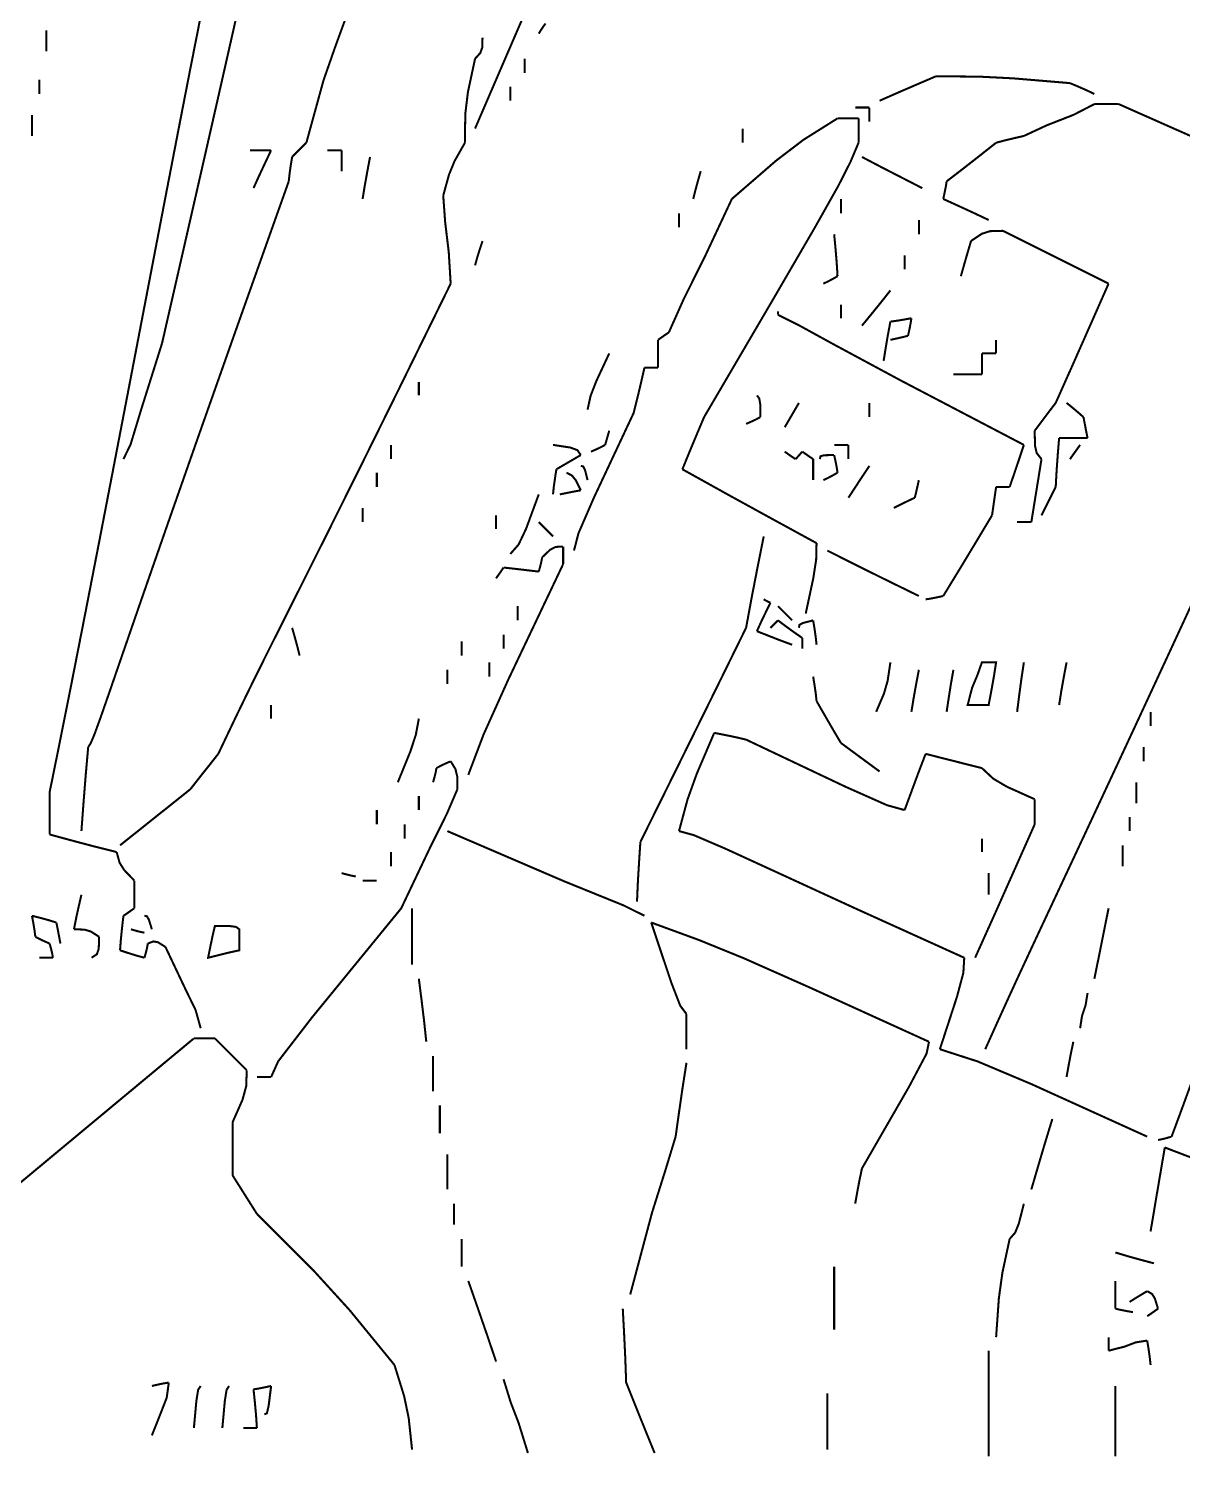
# Model space of a CAD drawing. Extents: x -4.4 to 4.3, y -6 to 6.
# Drawn here: x -0.726 to 0.978, y -6.017 to -3.908 of the extents above; entities that cross this region are included whole.
import ezdxf

# ---------------------------------------------------------------- set-up
doc = ezdxf.new("R2010")
doc.units = 0
doc.header["$LTSCALE"] = 0.000394
doc.layers.add('CENTERLINE', color=7, linetype='CONTINUOUS')

msp = doc.modelspace()

# ---------------------------------------------------------------- linework, layer by layer
at = {"layer": 'CENTERLINE', "color": 7, "linetype": 'CONTINUOUS', "const_width": 0.003}
for points in [[(-0.0665, -4.0555), (-0.029585, -3.969783), (0.007436, -3.884048), (0.044544, -3.798278), (0.081722, -3.712456), (0.118952, -3.626564), (0.156217, -3.540585), (0.1935, -3.4545)], [(-0.6945, -5.0355), (-0.678079, -4.954545), (-0.660164, -4.864486), (-0.641089, -4.767282), (-0.621188, -4.664891), (-0.600794, -4.559271), (-0.580242, -4.452381), (-0.559866, -4.346179), (-0.54, -4.242625), (-0.520978, -4.143676), (-0.503133, -4.051291), (-0.4868, -3.967428), (-0.472313, -3.894047), (-0.460005, -3.833105), (-0.450211, -3.786561), (-0.443265, -3.756373), (-0.4395, -3.7445)], [(-0.4035, -3.8225), (-0.424079, -3.914005), (-0.444796, -4.005537), (-0.465625, -4.097125), (-0.486537, -4.188796), (-0.507505, -4.280579), (-0.5285, -4.3725)], [(-0.3155, -4.0765), (-0.290278, -3.984685), (-0.273056, -3.935315), (-0.2585, -3.8955)], [(0.0275, -3.9155), (0.030537, -3.9105), (0.033796, -3.9055), (0.0375, -3.9005)], [(-0.6995, -3.9415), (-0.6995, -3.931463), (-0.6995, -3.921204), (-0.6995, -3.9105)], [(-0.0665, -3.9525), (-0.058759, -3.944019), (-0.055907, -3.935981), (-0.0555, -3.9215)], [(-0.0815, -4.0765), (-0.080944, -4.033907), (-0.077056, -4.001759), (-0.0665, -3.9525)], [(0.0065, -3.9735), (0.0065, -3.9665), (0.0065, -3.9595), (0.0065, -3.9525)], [(-0.7095, -4.0045), (-0.7095, -3.9975), (-0.7095, -3.9905), (-0.7095, -3.9835)], [(0.5305, -4.0145), (0.557796, -4.0025), (0.585537, -3.9905), (0.6135, -3.9785)], [(0.6135, -3.9785), (0.676167, -3.97887), (0.7275, -3.981463), (0.8115, -3.9885)], [(-0.0145, -4.0145), (-0.0145, -4.0075), (-0.0145, -4.0005), (-0.0145, -3.9935)], [(0.8115, -3.9885), (0.8235, -3.993537), (0.8355, -3.998796), (0.8475, -4.0045)], [(0.5155, -4.0245), (0.5085, -4.0245), (0.5015, -4.0245), (0.4945, -4.0245)], [(0.5155, -4.0455), (0.5155, -4.0385), (0.5155, -4.0315), (0.5155, -4.0245)], [(0.8475, -4.0195), (0.816981, -4.035241), (0.777352, -4.050759), (0.7435, -4.0665)], [(0.8835, -4.0195), (0.8715, -4.0195), (0.8595, -4.0195), (0.8475, -4.0195)], [(1.2475, -4.1805), (1.156734, -4.140578), (1.065875, -4.100375), (0.974828, -4.059984), (0.8835, -4.0195)], [(-0.7205, -4.0665), (-0.7205, -4.056463), (-0.7205, -4.046204), (-0.7205, -4.0355)], [(0.4685, -4.0405), (0.418056, -4.072241), (0.377611, -4.103093), (0.3125, -4.1595)], [(0.4995, -4.0405), (0.489463, -4.0405), (0.479204, -4.0405), (0.4685, -4.0405)], [(0.4995, -4.0765), (0.4995, -4.0645), (0.4995, -4.0525), (0.4995, -4.0405)], [(0.3285, -4.0765), (0.3285, -4.0695), (0.3285, -4.0625), (0.3285, -4.0555)], [(0.7435, -4.0665), (0.730204, -4.069537), (0.716463, -4.072796), (0.7025, -4.0765)], [(-0.3675, -4.0875), (-0.377537, -4.0875), (-0.387796, -4.0875), (-0.3985, -4.0875)], [(-0.3935, -4.1435), (-0.385204, -4.125204), (-0.376463, -4.106463), (-0.3675, -4.0875)], [(-0.3365, -4.0975), (-0.3295, -4.0905), (-0.3225, -4.0835), (-0.3155, -4.0765)], [(-0.2635, -4.0875), (-0.2705, -4.0875), (-0.2775, -4.0875), (-0.2845, -4.0875)], [(-0.2635, -4.1185), (-0.2635, -4.108463), (-0.2635, -4.098204), (-0.2635, -4.0875)], [(-0.1135, -4.1545), (-0.104981, -4.123611), (-0.096685, -4.103389), (-0.0815, -4.0765)], [(0.2715, -4.4815), (0.372684, -4.30882), (0.435132, -4.20142), (0.469788, -4.13986), (0.487596, -4.1047), (0.4995, -4.0765)], [(0.7025, -4.0765), (0.678463, -4.0955), (0.654204, -4.1145), (0.6295, -4.1335)], [(-0.3415, -4.1335), (-0.340204, -4.1215), (-0.338463, -4.1095), (-0.3365, -4.0975)], [(-0.2325, -4.1595), (-0.229204, -4.139204), (-0.225463, -4.118463), (-0.2215, -4.0975)], [(0.5935, -4.1435), (0.564204, -4.128463), (0.534463, -4.113204), (0.5045, -4.0975)], [(-0.6375, -4.9685), (-0.633829, -4.962886), (-0.628412, -4.950108), (-0.619743, -4.926362), (-0.606316, -4.887844), (-0.586625, -4.83075), (-0.559164, -4.751276), (-0.522427, -4.645618), (-0.474908, -4.509972), (-0.415101, -4.340534), (-0.3415, -4.1335)], [(0.2555, -4.1595), (0.258796, -4.146204), (0.262537, -4.132463), (0.2665, -4.1185)], [(0.6295, -4.1335), (0.628204, -4.141796), (0.626463, -4.150537), (0.6245, -4.1595)], [(-0.1025, -4.2845), (-0.105352, -4.237907), (-0.110648, -4.193759), (-0.1135, -4.1545)], [(0.3125, -4.1595), (0.2735, -4.242796), (0.241167, -4.30787), (0.2195, -4.3565)], [(0.4735, -4.1805), (0.4735, -4.1735), (0.4735, -4.1665), (0.4735, -4.1595)], [(0.6245, -4.1595), (0.646537, -4.169537), (0.668796, -4.179796), (0.6915, -4.1905)], [(0.2345, -4.2015), (0.2345, -4.1945), (0.2345, -4.1875), (0.2345, -4.1805)], [(0.5885, -4.2115), (0.5885, -4.2045), (0.5885, -4.1975), (0.5885, -4.1905)], [(0.4685, -4.2735), (0.467204, -4.253204), (0.465463, -4.232463), (0.4635, -4.2115)], [(0.7125, -4.2065), (0.693426, -4.207056), (0.681241, -4.210944), (0.6655, -4.2215)], [(0.8685, -4.2845), (0.8165, -4.2585), (0.7645, -4.2325), (0.7125, -4.2065)], [(-0.0665, -4.2575), (-0.063204, -4.2455), (-0.059463, -4.2335), (-0.0555, -4.2215)], [(0.6655, -4.2215), (0.6605, -4.238537), (0.6555, -4.255796), (0.6505, -4.2735)], [(0.5675, -4.2635), (0.5675, -4.2565), (0.5675, -4.2495), (0.5675, -4.2425)], [(0.4475, -4.2845), (0.4545, -4.281204), (0.4615, -4.277463), (0.4685, -4.2735)], [(0.6865, -5.4145), (0.703283, -5.377126), (0.719003, -5.34252), (0.734516, -5.308756), (0.75068, -5.27391), (0.768352, -5.236056), (0.788388, -5.193268), (0.811645, -5.143622), (0.838981, -5.085192), (0.871252, -5.016052), (0.909315, -4.934278), (0.954027, -4.837944), (1.006244, -4.725124), (1.066824, -4.593894), (1.136624, -4.442328), (1.2165, -4.2685)], [(-0.4455, -4.9785), (-0.420075, -4.925071), (-0.397431, -4.878473), (-0.375019, -4.833241), (-0.350285, -4.78391), (-0.320678, -4.725016), (-0.283648, -4.651093), (-0.236643, -4.556676), (-0.17711, -4.4363), (-0.1025, -4.2845)], [(0.5045, -4.3465), (0.5185, -4.329463), (0.5325, -4.312204), (0.5465, -4.2945)], [(0.7905, -4.4605), (0.8165, -4.402204), (0.8425, -4.343463), (0.8685, -4.2845)], [(0.4735, -4.3355), (0.4735, -4.329204), (0.4735, -4.322463), (0.4735, -4.3155)], [(0.3805, -4.3305), (0.3805, -4.329204), (0.3805, -4.327463), (0.3805, -4.3255)], [(0.7435, -4.5225), (0.562047, -4.427531), (0.462625, -4.374), (0.412891, -4.346719), (0.3805, -4.3305)], [(0.5365, -4.3985), (0.539537, -4.379463), (0.542796, -4.360204), (0.5465, -4.3405)], [(0.5465, -4.3405), (0.556537, -4.339204), (0.566796, -4.337463), (0.5775, -4.3355)], [(0.5775, -4.3355), (0.576204, -4.343796), (0.574463, -4.352537), (0.5725, -4.3615)], [(0.2195, -4.3565), (0.214463, -4.359796), (0.209204, -4.363537), (0.2035, -4.3675)], [(0.5725, -4.3615), (0.564204, -4.3635), (0.555463, -4.3655), (0.5465, -4.3675)], [(-0.5285, -4.3725), (-0.559056, -4.4695), (-0.574944, -4.521833), (-0.5855, -4.5435)], [(0.0995, -4.4705), (0.104019, -4.450093), (0.112315, -4.428574), (0.1315, -4.3875)], [(0.2035, -4.3675), (0.2035, -4.380796), (0.2035, -4.394537), (0.2035, -4.4085)], [(0.6815, -4.4185), (0.6815, -4.408463), (0.6815, -4.398204), (0.6815, -4.3875)], [(0.6815, -4.3875), (0.6885, -4.3875), (0.6955, -4.3875), (0.7025, -4.3875)], [(0.7025, -4.3875), (0.7025, -4.381204), (0.7025, -4.374463), (0.7025, -4.3675)], [(0.1835, -4.4085), (0.178463, -4.430537), (0.173204, -4.452796), (0.1675, -4.4755)], [(0.2035, -4.4085), (0.197204, -4.4085), (0.190463, -4.4085), (0.1835, -4.4085)], [(-0.1495, -4.4495), (-0.1495, -4.443204), (-0.1495, -4.436463), (-0.1495, -4.4295)], [(0.6395, -4.4185), (0.6535, -4.4185), (0.6675, -4.4185), (0.6815, -4.4185)], [(0.3545, -4.4815), (0.354315, -4.462315), (0.353019, -4.454019), (0.3495, -4.4495)], [(0.3905, -4.4965), (0.3975, -4.4845), (0.4045, -4.4725), (0.4115, -4.4605)], [(0.5155, -4.4815), (0.5155, -4.4745), (0.5155, -4.4675), (0.5155, -4.4605)], [(0.7595, -4.5015), (0.769537, -4.488204), (0.779796, -4.474463), (0.7905, -4.4605)], [(0.8315, -4.4815), (0.823463, -4.4745), (0.815204, -4.4675), (0.8065, -4.4605)], [(0.1675, -4.4755), (0.108907, -4.600352), (0.086093, -4.652981), (0.0795, -4.6785)], [(0.2395, -4.5585), (0.249796, -4.533204), (0.260537, -4.507463), (0.2715, -4.4815)], [(0.3335, -4.4915), (0.3405, -4.488463), (0.3475, -4.485204), (0.3545, -4.4815)], [(0.8375, -4.5125), (0.8355, -4.502463), (0.8335, -4.492204), (0.8315, -4.4815)], [(0.1255, -4.5225), (0.1275, -4.5155), (0.1295, -4.5085), (0.1315, -4.5015)], [(0.7695, -4.5435), (0.762463, -4.534611), (0.75987, -4.523722), (0.7595, -4.5015)], [(0.7905, -4.5845), (0.791796, -4.5605), (0.793537, -4.5365), (0.7955, -4.5125)], [(0.7955, -4.5125), (0.8095, -4.5125), (0.8235, -4.5125), (0.8375, -4.5125)], [(-0.1905, -4.5435), (-0.1905, -4.5365), (-0.1905, -4.5295), (-0.1905, -4.5225)], [(0.0895, -4.5375), (0.084648, -4.530278), (0.074019, -4.526389), (0.0485, -4.5225)], [(0.1045, -4.5325), (0.1115, -4.529463), (0.1185, -4.526204), (0.1255, -4.5225)], [(0.4065, -4.5435), (0.401463, -4.540204), (0.396204, -4.536463), (0.3905, -4.5325)], [(0.4165, -4.5325), (0.413463, -4.535796), (0.410204, -4.539537), (0.4065, -4.5435)], [(0.4325, -4.5435), (0.427463, -4.540204), (0.422204, -4.536463), (0.4165, -4.5325)], [(0.4845, -4.5225), (0.4775, -4.5225), (0.4705, -4.5225), (0.4635, -4.5225)], [(0.4845, -4.5435), (0.4845, -4.5365), (0.4845, -4.5295), (0.4845, -4.5225)], [(0.7225, -4.5845), (0.7295, -4.564204), (0.7365, -4.543463), (0.7435, -4.5225)], [(0.8115, -4.5435), (0.8165, -4.5365), (0.8215, -4.5295), (0.8265, -4.5225)], [(0.0535, -4.5585), (0.0655, -4.5515), (0.0775, -4.5445), (0.0895, -4.5375)], [(0.0995, -4.5745), (0.095796, -4.559722), (0.093204, -4.554278), (0.0895, -4.5535)], [(0.4325, -4.5745), (0.4325, -4.564463), (0.4325, -4.554204), (0.4325, -4.5435)], [(0.4635, -4.5375), (0.448722, -4.537722), (0.443278, -4.539278), (0.4425, -4.5435)], [(0.4685, -4.5635), (0.467204, -4.555204), (0.465463, -4.546463), (0.4635, -4.5375)], [(0.4845, -4.6005), (0.494537, -4.585204), (0.504796, -4.569463), (0.5155, -4.5535)], [(0.7545, -4.6365), (0.7595, -4.6055), (0.7645, -4.5745), (0.7695, -4.5435)], [(-0.2115, -4.5845), (-0.2115, -4.5775), (-0.2115, -4.5705), (-0.2115, -4.5635)], [(0.0485, -4.5955), (0.049796, -4.583463), (0.051537, -4.571204), (0.0535, -4.5585)], [(0.0895, -4.5895), (0.082056, -4.574537), (0.076611, -4.567796), (0.0685, -4.5635)], [(0.4375, -4.6675), (0.3715, -4.631463), (0.3055, -4.595204), (0.2395, -4.5585)], [(0.4475, -4.5745), (0.4545, -4.571204), (0.4615, -4.567463), (0.4685, -4.5635)], [(0.5825, -4.6005), (0.5845, -4.592204), (0.5865, -4.583463), (0.5885, -4.5745)], [(-0.0145, -4.6835), (-0.002278, -4.669574), (0.008611, -4.646759), (0.0275, -4.5955)], [(0.0585, -4.5955), (0.068537, -4.5935), (0.078796, -4.5915), (0.0895, -4.5895)], [(0.6965, -4.6265), (0.6985, -4.6125), (0.7005, -4.5985), (0.7025, -4.5845)], [(0.7025, -4.5845), (0.708796, -4.5845), (0.715537, -4.5845), (0.7225, -4.5845)], [(0.7695, -4.6265), (0.7765, -4.6125), (0.7835, -4.5985), (0.7905, -4.5845)], [(-0.2325, -4.6365), (-0.2325, -4.6295), (-0.2325, -4.6225), (-0.2325, -4.6155)], [(0.5515, -4.6155), (0.561537, -4.6105), (0.571796, -4.6055), (0.5825, -4.6005)], [(-0.0355, -4.6465), (-0.0355, -4.640204), (-0.0355, -4.633463), (-0.0355, -4.6265)], [(0.0485, -4.6575), (0.0415, -4.6505), (0.0345, -4.6435), (0.0275, -4.6365)], [(0.6245, -4.7455), (0.6485, -4.706204), (0.6725, -4.666463), (0.6965, -4.6265)], [(0.7335, -4.6365), (0.7405, -4.6365), (0.7475, -4.6365), (0.7545, -4.6365)], [(0.3335, -4.7925), (0.341796, -4.7475), (0.350537, -4.7025), (0.3595, -4.6575)], [(0.0635, -4.6725), (0.052352, -4.673093), (0.044315, -4.677241), (0.0325, -4.6885)], [(0.0635, -4.6985), (0.0635, -4.690204), (0.0635, -4.681463), (0.0635, -4.6725)], [(0.4215, -4.7715), (0.432759, -4.718981), (0.436907, -4.692019), (0.4375, -4.6675)], [(0.5885, -4.7455), (0.5435, -4.723463), (0.4985, -4.701204), (0.4535, -4.6785)], [(-0.0765, -5.0095), (-0.053981, -4.949981), (-0.017685, -4.869352), (0.0635, -4.6985)], [(-0.0245, -4.7035), (-0.027796, -4.708537), (-0.031537, -4.713796), (-0.0355, -4.7195)], [(0.0275, -4.7095), (0.010463, -4.7075), (-0.006796, -4.7055), (-0.0245, -4.7035)], [(0.0325, -4.6885), (0.031204, -4.6955), (0.029463, -4.7025), (0.0275, -4.7095)], [(0.5985, -4.7505), (0.606796, -4.749204), (0.615537, -4.747463), (0.6245, -4.7455)], [(-0.0035, -4.7815), (-0.0035, -4.7745), (-0.0035, -4.7675), (-0.0035, -4.7605)], [(0.3495, -4.7975), (0.355796, -4.7835), (0.362537, -4.7695), (0.3695, -4.7555)], [(0.3695, -4.7555), (0.366463, -4.754204), (0.363204, -4.752463), (0.3595, -4.7505)], [(0.4015, -4.7815), (0.3945, -4.7745), (0.3875, -4.7675), (0.3805, -4.7605)], [(0.3805, -4.7815), (0.377204, -4.784796), (0.373463, -4.788537), (0.3695, -4.7925)], [(0.4165, -4.8075), (0.4045, -4.799204), (0.3925, -4.790463), (0.3805, -4.7815)], [(0.4325, -4.7815), (0.417722, -4.785241), (0.412278, -4.788093), (0.4115, -4.7925)], [(0.4375, -4.8175), (0.436204, -4.8055), (0.434463, -4.7935), (0.4325, -4.7815)], [(-0.3255, -4.8335), (-0.328796, -4.820204), (-0.332537, -4.806463), (-0.3365, -4.7925)], [(-0.0245, -4.8235), (-0.0245, -4.8165), (-0.0245, -4.8095), (-0.0245, -4.8025)], [(0.1775, -5.1085), (0.2295, -5.003463), (0.2815, -4.898204), (0.3335, -4.7925)], [(0.4015, -4.8175), (0.384463, -4.811204), (0.367204, -4.804463), (0.3495, -4.7975)], [(0.4165, -4.8235), (0.4165, -4.818463), (0.4165, -4.813204), (0.4165, -4.8075)], [(-0.0865, -4.8335), (-0.0865, -4.8265), (-0.0865, -4.8195), (-0.0865, -4.8125)], [(-0.0455, -4.8645), (-0.0455, -4.8575), (-0.0455, -4.8505), (-0.0455, -4.8435)], [(0.5255, -4.9165), (0.536944, -4.889796), (0.542389, -4.87087), (0.5465, -4.8435)], [(0.6605, -4.9065), (0.667056, -4.881056), (0.674944, -4.862278), (0.6815, -4.8435), (0.6885, -4.8435), (0.6955, -4.8435), (0.7025, -4.8435), (0.699204, -4.8645), (0.695463, -4.8855), (0.6915, -4.9065), (0.681463, -4.9065), (0.671204, -4.9065), (0.6605, -4.9065)], [(0.7335, -4.9165), (0.736537, -4.892463), (0.739796, -4.868204), (0.7435, -4.8435)], [(0.7955, -4.9065), (0.798796, -4.8855), (0.802537, -4.8645), (0.8065, -4.8435)], [(-0.1075, -4.8755), (-0.1075, -4.8685), (-0.1075, -4.8615), (-0.1075, -4.8545)], [(0.4375, -4.9005), (0.436204, -4.8885), (0.434463, -4.8765), (0.4325, -4.8645)], [(0.5775, -4.9165), (0.580796, -4.896204), (0.584537, -4.875463), (0.5885, -4.8545)], [(0.6295, -4.9165), (0.632537, -4.896204), (0.635796, -4.875463), (0.6395, -4.8545)], [(-0.3675, -4.9265), (-0.3675, -4.920204), (-0.3675, -4.913463), (-0.3675, -4.9065)], [(0.4735, -4.9625), (0.4615, -4.942204), (0.4495, -4.921463), (0.4375, -4.9005)], [(-0.1805, -5.0205), (-0.162019, -4.975019), (-0.153981, -4.950648), (-0.1495, -4.9265)], [(0.9305, -4.9375), (0.9305, -4.9305), (0.9305, -4.9235), (0.9305, -4.9165)], [(0.2345, -5.0925), (0.247093, -5.045796), (0.260574, -5.008204), (0.2865, -4.9475)], [(0.2865, -4.9475), (0.301796, -4.950537), (0.317537, -4.953796), (0.3335, -4.9575)], [(0.3335, -4.9575), (0.480833, -5.027352), (0.5415, -5.054315), (0.5675, -5.0615)], [(-0.6475, -5.0925), (-0.644463, -5.051463), (-0.641204, -5.010204), (-0.6375, -4.9685)], [(-0.4865, -5.0305), (-0.473204, -5.013463), (-0.459463, -4.996204), (-0.4455, -4.9785)], [(0.5305, -5.0045), (0.5115, -4.9905), (0.4925, -4.9765), (0.4735, -4.9625)], [(0.5675, -5.0615), (0.577537, -5.034204), (0.587796, -5.006463), (0.5985, -4.9785)], [(0.5985, -4.9785), (0.625796, -4.9855), (0.653537, -4.9925), (0.6815, -4.9995)], [(0.9205, -4.9895), (0.9205, -4.9825), (0.9205, -4.9755), (0.9205, -4.9685)], [(-0.1235, -4.9995), (-0.124796, -5.0065), (-0.126537, -5.0135), (-0.1285, -5.0205)], [(-0.1025, -4.9895), (-0.1095, -4.992537), (-0.1165, -4.995796), (-0.1235, -4.9995)], [(-0.0925, -5.0305), (-0.09287, -5.011648), (-0.095463, -5.001019), (-0.1025, -4.9895)], [(0.6815, -4.9995), (0.698389, -5.015204), (0.718611, -5.02713), (0.7595, -5.0455)], [(0.9095, -5.0515), (0.9095, -5.041463), (0.9095, -5.031204), (0.9095, -5.0205)], [(-0.6945, -5.0975), (-0.6945, -5.077204), (-0.6945, -5.056463), (-0.6945, -5.0355)], [(-0.5905, -5.1135), (-0.556204, -5.086204), (-0.521463, -5.058463), (-0.4865, -5.0305)], [(-0.1755, -5.2065), (-0.131981, -5.11487), (-0.108019, -5.066796), (-0.0925, -5.0305)], [(-0.1495, -5.0615), (-0.1495, -5.0545), (-0.1495, -5.0475), (-0.1495, -5.0405)], [(-0.2115, -5.0825), (-0.2115, -5.0755), (-0.2115, -5.0685), (-0.2115, -5.0615)], [(0.7595, -5.0455), (0.7595, -5.057537), (0.7595, -5.069796), (0.7595, -5.0825)], [(-0.1705, -5.1035), (-0.1705, -5.0965), (-0.1705, -5.0895), (-0.1705, -5.0825)], [(0.7595, -5.0825), (0.730463, -5.147796), (0.701204, -5.213537), (0.6715, -5.2795)], [(0.8995, -5.0925), (0.8995, -5.0855), (0.8995, -5.0785), (0.8995, -5.0715)], [(-0.5955, -5.1235), (-0.6285, -5.115204), (-0.6615, -5.106463), (-0.6945, -5.0975)], [(0.1835, -5.2175), (0.152722, -5.202204), (0.064611, -5.166463), (-0.1075, -5.0925)], [(0.6555, -5.2795), (0.493924, -5.206292), (0.378572, -5.153196), (0.301908, -5.118004), (0.256396, -5.098508), (0.2345, -5.0925)], [(0.6815, -5.1235), (0.6815, -5.117204), (0.6815, -5.110463), (0.6815, -5.1035)], [(-0.5695, -5.1655), (-0.584463, -5.149944), (-0.591204, -5.139056), (-0.5955, -5.1235)], [(-0.1905, -5.1445), (-0.1905, -5.1375), (-0.1905, -5.1305), (-0.1905, -5.1235)], [(0.1725, -5.1965), (0.173796, -5.167463), (0.175537, -5.138204), (0.1775, -5.1085)], [(0.8895, -5.1445), (0.8895, -5.134463), (0.8895, -5.124204), (0.8895, -5.1135)], [(-0.5695, -5.2065), (-0.5695, -5.193204), (-0.5695, -5.179463), (-0.5695, -5.1655)], [(-0.2425, -5.1595), (-0.2495, -5.158204), (-0.2565, -5.156463), (-0.2635, -5.1545)], [(-0.2325, -5.1655), (-0.2255, -5.1655), (-0.2185, -5.1655), (-0.2115, -5.1655)], [(0.6915, -5.1865), (0.6915, -5.176204), (0.6915, -5.165463), (0.6915, -5.1545)], [(-0.6585, -5.2375), (-0.655204, -5.2205), (-0.651463, -5.2035), (-0.6475, -5.1865)], [(-0.5855, -5.2175), (-0.580463, -5.214204), (-0.575204, -5.210463), (-0.5695, -5.2065)], [(-0.3675, -5.4555), (-0.357056, -5.432278), (-0.307278, -5.367722), (-0.1755, -5.2065)], [(-0.1595, -5.2895), (-0.1595, -5.262204), (-0.1595, -5.234463), (-0.1595, -5.2065)], [(0.8475, -5.3105), (0.8545, -5.276204), (0.8615, -5.241463), (0.8685, -5.2065)], [(-0.7155, -5.2485), (-0.716796, -5.238463), (-0.718537, -5.228204), (-0.7205, -5.2175)], [(-0.7205, -5.2175), (-0.7085, -5.220537), (-0.6965, -5.223796), (-0.6845, -5.2275)], [(-0.6845, -5.2275), (-0.6825, -5.237537), (-0.6805, -5.247796), (-0.6785, -5.2585)], [(-0.5905, -5.2685), (-0.589204, -5.2515), (-0.587463, -5.2345), (-0.5855, -5.2175)], [(-0.5435, -5.2375), (-0.547907, -5.223426), (-0.550759, -5.218241), (-0.5545, -5.2175)], [(0.6035, -5.4035), (0.430594, -5.324813), (0.33025, -5.28025), (0.264031, -5.253312), (0.1935, -5.2275)], [(0.1935, -5.2275), (0.222759, -5.315167), (0.236241, -5.350167), (0.2455, -5.3625)], [(-0.6945, -5.2585), (-0.7015, -5.255463), (-0.7085, -5.252204), (-0.7155, -5.2485)], [(-0.6215, -5.2485), (-0.633537, -5.240759), (-0.64313, -5.237907), (-0.6585, -5.2375)], [(-0.6325, -5.2795), (-0.624759, -5.274352), (-0.621907, -5.266315), (-0.6215, -5.2485)], [(-0.5545, -5.2425), (-0.560796, -5.241204), (-0.567537, -5.239463), (-0.5745, -5.2375)], [(-0.4605, -5.2795), (-0.457463, -5.264204), (-0.454204, -5.248463), (-0.4505, -5.2325), (-0.4285, -5.232685), (-0.419167, -5.233981), (-0.4145, -5.2375), (-0.4145, -5.247537), (-0.4145, -5.257796), (-0.4145, -5.2685), (-0.429537, -5.271796), (-0.444796, -5.275537), (-0.4605, -5.2795)], [(-0.6895, -5.2795), (-0.690796, -5.2725), (-0.692537, -5.2655), (-0.6945, -5.2585)], [(-0.5545, -5.2795), (-0.5665, -5.276204), (-0.5785, -5.272463), (-0.5905, -5.2685)], [(-0.5495, -5.2585), (-0.550796, -5.2655), (-0.552537, -5.2725), (-0.5545, -5.2795)], [(-0.5235, -5.2635), (-0.534463, -5.256648), (-0.541204, -5.255352), (-0.5495, -5.2585)], [(-0.4715, -5.3835), (-0.478981, -5.356611), (-0.494685, -5.324389), (-0.5235, -5.2635)], [(-0.7095, -5.2795), (-0.703204, -5.2795), (-0.696463, -5.2795), (-0.6895, -5.2795)], [(0.6195, -5.4145), (0.644833, -5.336833), (0.654167, -5.301833), (0.6555, -5.2795)], [(-0.1385, -5.4035), (-0.141796, -5.3725), (-0.145537, -5.3415), (-0.1495, -5.3105)], [(0.8265, -5.3835), (0.829352, -5.36513), (0.834648, -5.349204), (0.8375, -5.3315)], [(0.2455, -5.3625), (0.2455, -5.379537), (0.2455, -5.396796), (0.2455, -5.4145)], [(-0.4815, -5.3985), (-0.556012, -5.460412), (-0.630716, -5.522516), (-0.705564, -5.584764), (-0.780508, -5.647108), (-0.8555, -5.7095)], [(-0.4505, -5.3985), (-0.460537, -5.3985), (-0.470796, -5.3985), (-0.4815, -5.3985)], [(-0.4035, -5.4455), (-0.418796, -5.430204), (-0.434537, -5.414463), (-0.4505, -5.3985)], [(0.5045, -5.5905), (0.574167, -5.469574), (0.599833, -5.421093), (0.6035, -5.4035)], [(0.9255, -5.5435), (0.754833, -5.466056), (0.6755, -5.432611), (0.6195, -5.4145)], [(0.8065, -5.4555), (0.809537, -5.438463), (0.812796, -5.421204), (0.8165, -5.4035)], [(-0.1285, -5.4765), (-0.1285, -5.459463), (-0.1285, -5.442204), (-0.1285, -5.4245)], [(0.2295, -5.5435), (0.234537, -5.507463), (0.239796, -5.471204), (0.2455, -5.4345)], [(-0.4245, -5.5225), (-0.409722, -5.488981), (-0.404278, -5.469019), (-0.4035, -5.4455)], [(-0.3885, -5.4555), (-0.3815, -5.4555), (-0.3745, -5.4555), (-0.3675, -5.4555)], [(0.9615, -5.5435), (0.9735, -5.511204), (0.9855, -5.478463), (0.9975, -5.4455)], [(-0.1185, -5.5385), (-0.1185, -5.525204), (-0.1185, -5.511463), (-0.1185, -5.4975)], [(-0.4245, -5.6005), (-0.4245, -5.5745), (-0.4245, -5.5485), (-0.4245, -5.5225)], [(0.7545, -5.6215), (0.764537, -5.587204), (0.774796, -5.552463), (0.7855, -5.5175)], [(0.1625, -5.7765), (0.194759, -5.655426), (0.214574, -5.592574), (0.2295, -5.5435)], [(0.9415, -5.5485), (0.947796, -5.547204), (0.954537, -5.545463), (0.9615, -5.5435)], [(0.9515, -5.5595), (0.9445, -5.600537), (0.9375, -5.641796), (0.9305, -5.6835)], [(1.1385, -5.6315), (1.076463, -5.6075), (1.014204, -5.5835), (0.9515, -5.5595)], [(-0.1075, -5.6215), (-0.1075, -5.604463), (-0.1075, -5.587204), (-0.1075, -5.5695)], [(-0.3885, -5.6575), (-0.4005, -5.6385), (-0.4125, -5.6195), (-0.4245, -5.6005)], [(0.4945, -5.6425), (0.497537, -5.625463), (0.500796, -5.608204), (0.5045, -5.5905)], [(-0.0975, -5.6735), (-0.0975, -5.663463), (-0.0975, -5.653204), (-0.0975, -5.6425)], [(0.7225, -5.6945), (0.730611, -5.685241), (0.736056, -5.671759), (0.7435, -5.6425)], [(-0.1855, -5.8805), (-0.251685, -5.799574), (-0.304315, -5.741759), (-0.3885, -5.6575)], [(-0.0865, -5.7355), (-0.0865, -5.722204), (-0.0865, -5.708463), (-0.0865, -5.6945)], [(0.7025, -5.8395), (0.706574, -5.78213), (0.711759, -5.744537), (0.7225, -5.6945)], [(0.9355, -5.7305), (0.9165, -5.725463), (0.8975, -5.720204), (0.8785, -5.7145)], [(0.4635, -5.8285), (0.4635, -5.7975), (0.4635, -5.7665), (0.4635, -5.7355)], [(-0.0355, -5.8755), (-0.048796, -5.836204), (-0.062537, -5.796463), (-0.0765, -5.7565)], [(0.8785, -5.7975), (0.8785, -5.784204), (0.8785, -5.770463), (0.8785, -5.7565)], [(0.9255, -5.7715), (0.917204, -5.776537), (0.908463, -5.781796), (0.8995, -5.7875)], [(0.9415, -5.7975), (0.936907, -5.782537), (0.932759, -5.775796), (0.9255, -5.7715)], [(0.1565, -5.9065), (0.155204, -5.870463), (0.153463, -5.834204), (0.1515, -5.7975)], [(0.9045, -5.8025), (0.896204, -5.801204), (0.887463, -5.799463), (0.8785, -5.7975)], [(0.9255, -5.8085), (0.930537, -5.805204), (0.935796, -5.801463), (0.9415, -5.7975)], [(0.8685, -5.8595), (0.8685, -5.853204), (0.8685, -5.846463), (0.8685, -5.8395)], [(0.6915, -6.0155), (0.6915, -5.9635), (0.6915, -5.9115), (0.6915, -5.8595)], [(0.9255, -5.8445), (0.908278, -5.847278), (0.892389, -5.853389), (0.8685, -5.8595)], [(0.9305, -5.8805), (0.929204, -5.8685), (0.927463, -5.8565), (0.9255, -5.8445)], [(-0.1595, -6.0055), (-0.164463, -5.95887), (-0.171204, -5.926463), (-0.1855, -5.8805)], [(-0.5435, -5.9845), (-0.530352, -5.951389), (-0.521648, -5.928944), (-0.5185, -5.9065)], [(-0.5185, -5.9065), (-0.526537, -5.907796), (-0.534796, -5.909537), (-0.5435, -5.9115)], [(0.0115, -6.0105), (-0.002278, -5.966019), (-0.014056, -5.935315), (-0.0245, -5.9015)], [(0.1985, -6.0105), (0.1845, -5.976204), (0.1705, -5.941463), (0.1565, -5.9065)], [(-0.4815, -5.9735), (-0.477796, -5.933204), (-0.475204, -5.91713), (-0.4715, -5.9115)], [(-0.4395, -5.9735), (-0.435796, -5.933204), (-0.433204, -5.91713), (-0.4295, -5.9115)], [(-0.3935, -5.9165), (-0.385204, -5.915204), (-0.376463, -5.913463), (-0.3675, -5.9115)], [(-0.3885, -5.9735), (-0.389796, -5.9545), (-0.391537, -5.9355), (-0.3935, -5.9165)], [(-0.3675, -5.9115), (-0.371204, -5.941056), (-0.373796, -5.951944), (-0.3775, -5.9535)], [(0.4535, -6.0055), (0.4535, -5.978204), (0.4535, -5.950463), (0.4535, -5.9225)], [(0.8785, -6.0155), (0.8785, -5.981204), (0.8785, -5.946463), (0.8785, -5.9115)], [(-0.4085, -5.9735), (-0.402204, -5.9735), (-0.395463, -5.9735), (-0.3885, -5.9735)]]:
    msp.add_lwpolyline(points, dxfattribs=at)

doc.saveas('drawing.dxf')
